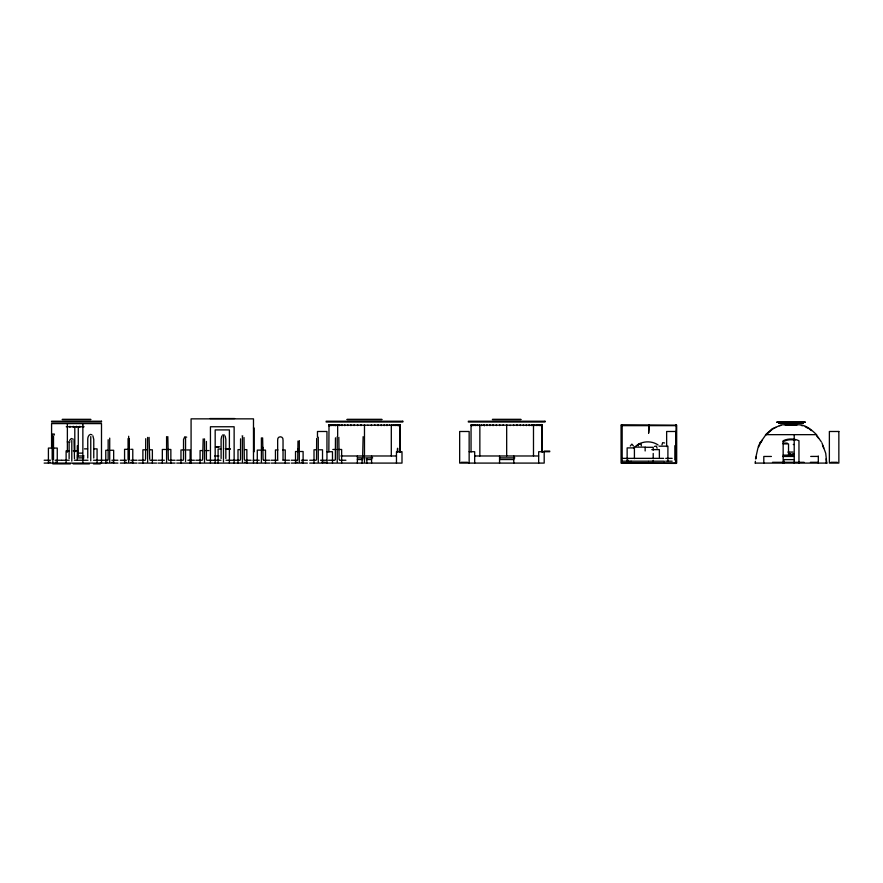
<?xml version="1.0" encoding="UTF-8"?>
<svg xmlns="http://www.w3.org/2000/svg" width="883" height="883" viewBox="0 0 883 883"><rect width="100%" height="100%" fill="white"/><g stroke="black" fill="none" stroke-linecap="round" stroke-linejoin="round"><path stroke-width="1.32" d="M360.915 425.176L361.081 425.176M367.935 425.407L367.869 425.176M510.065 425.176L510.164 425.584M108.168 439.723L108.134 459.933M240.573 438.84L240.529 459.458M503.2 424.701L503.266 425.407M627.934 463.089L628.122 460.153M630.296 446.003L631.886 444.105L633.464 446.003M641.301 445.738C642.184 442.769 637.383 442.769 638.266 445.738M657.095 448.244L656.411 446.114L654.469 446.412M755.517 458.774L757.978 447.858M755.98 458.84L756.267 456.787M316.666 438.376L316.533 459.613M145.739 438.674L145.585 459.138M335.474 437.847L335.33 459.458M357.637 425.176L357.692 425.176M371.445 425.584L371.401 424.701M513.63 425.584L513.586 424.701M531.4 425.176L531.941 424.767L531.941 425.584M531.378 425.176L531.93 424.767L531.93 425.584M361.004 425.65L361.004 424.701M364.48 424.701L364.48 462.03M506.699 425.176L506.643 425.176M400.363 425.407C397.24 425.639 398.973 424.337 398.189 425.584C401.765 424.039 397.549 426.257 400.187 424.767M541.665 425.176C540.606 426.842 541.897 422.471 542.14 425.65M297.99 441.047L297.726 460.087M496.445 425.584L496.378 424.701M517.041 425.584L516.963 424.701M297.968 448.619L297.792 450.142M520.341 425.584L520.242 424.701M221.799 435.992L221.103 439.237L221.103 458.509M203.167 438.873L202.615 459.458M363.134 436.666L362.582 459.458M758.166 446.842L760.484 441.908M758.596 447.03L760.881 442.162M347.88 425.584L347.759 424.701M523.509 425.584L523.387 424.701M69.569 440.407L71.269 438.531L73.289 439.193M760.197 442.836L765.914 434.657M761.212 442.041L762.437 439.933M357.626 425.584L357.56 424.701M499.756 424.701L499.712 425.584M638.431 444.535L640.197 443.73M541.687 425.584C540.473 424.315 540.959 425.694 540.164 425.176C541.467 425.639 542.648 424.237 541.732 425.584M329.69 424.701C327.041 426.114 332.163 424.778 329.006 424.701L328.851 451.964M399.535 425.407L400.363 424.933L399.778 424.701L399.789 451.964M471.136 424.767C471.809 426.246 470.893 424.039 471.379 425.65M328.94 424.767L328.774 425.407M766.301 434.657L772.415 429.226L775.771 427.361M765.495 434.767L772.161 428.818L781.543 424.811A11.236 2.472 -14.3 0 0 785.13 424.635L796.985 424.635A11.236 2.472 14.3 0 0 800.462 424.811C806.896 425.694 812.15 430.33 816.62 434.767M374.778 424.701L374.613 425.407M354.182 424.701L354.116 425.584M633.63 448.1L634.513 447.295M635.429 446.445C641.544 440.904 651.246 440.352 658.067 444.944M350.904 424.701L350.904 425.65M378.056 424.701L378.056 425.65M493.288 425.176L493.332 425.176M222.56 434.999L224.381 434.999M381.202 424.701L381.202 425.65M489.955 424.701L489.955 425.65M783.155 441.577L786.985 440.198A18.609 18.609 0 0 1 795.13 440.198M344.778 424.701L344.778 425.65M384.182 424.701L384.182 425.65M486.963 424.701L486.963 425.65M526.378 424.701L526.378 425.65M341.975 424.701L341.975 425.65M386.986 424.701L386.986 425.65M484.326 425.584L484.171 424.701L484.348 425.584M529.171 424.701L529.171 425.65M339.745 425.176L339.017 425.176L339.778 425.176M389.558 424.701L389.558 425.176M481.588 424.701L481.588 425.65M337.063 424.701L337.063 425.65M391.897 424.701L391.897 425.65M479.248 424.701L479.248 425.65M534.094 424.701L534.094 425.65M335.187 425.584L334.778 424.767L335.198 425.584M393.973 424.701L393.973 425.65M477.184 424.701L477.184 425.65M536.169 424.701L536.169 425.65M333.2 424.701L333.2 425.65M395.761 424.701L395.761 425.65M475.396 424.701L475.396 425.65M537.957 424.701L537.957 425.65M332.163 425.176C331.004 425.209 331.291 424.58 331.71 425.65M397.251 424.701L397.251 425.65M473.906 424.701L473.906 425.65M539.436 424.701L539.436 425.65M330.54 424.701L330.54 425.65M472.725 424.701L472.725 425.65M471.886 424.701L471.886 425.65M328.774 425.584L329.69 425.65M780.859 425.474L779.336 425.694M242.063 435.981L242.803 435.981M785.142 425.131L796.974 425.131M810.704 456.434L818.309 456.412M209.966 418.542L234.613 418.542M62.318 419.326L90.75 419.326M347.107 419.326L381.853 419.326M492.46 419.326L520.882 419.326M62.318 419.646L90.75 419.646M347.107 419.646L381.853 419.646M492.46 419.646L520.882 419.646M776.841 422.008L805.274 422.008M776.841 422.328L805.274 422.328M778.729 423.034L803.375 423.034M778.729 423.277L803.375 423.277M328.851 425.176L400.109 425.176L400.109 451.964M66.247 426.754L84.095 426.754M253.487 428.012L254.116 428.012L254.116 451.721L253.487 451.721M765.616 434.657L816.499 434.657M67.251 441.908L70.033 441.908M783.155 443.1L787.261 443.1M783.155 443.895L788.53 443.895L788.53 455.418M793.265 444.491L794.027 444.491M676.113 445.716L674.855 445.716L674.855 459.933L676.113 459.933M659.06 446.18L667.901 446.18L667.901 461.191M215.772 446.798L219.757 446.798M215.452 447.118L218.498 447.118M645.252 447.295L653.21 447.295L653.21 450.187M634.248 447.902L627.14 447.902L627.14 461.191M51.7 448.078L48.41 448.078L48.41 463.089M53.984 448.078L57.263 448.078L57.263 463.089M225.264 448.674L230.187 448.674M84.437 448.862L87.594 448.862M93.918 448.862L97.075 448.862L97.075 463.089M220.783 449.017L218.101 449.017L218.101 463.089M226.158 449.017L228.84 449.017M127.616 449.326L124.569 449.326L124.569 463.089M130.728 449.326L132.781 449.326L132.781 463.089M226.39 449.304L230.187 449.304M165.485 449.48L162.329 449.48L162.329 463.089M167.693 449.48L170.861 449.48L170.861 463.089M240.22 449.635L238.002 449.635L238.002 463.089M244.646 449.635L246.854 449.635L246.854 463.089M332.803 449.48L336.081 449.48M338.366 449.48L341.644 449.48L341.644 463.089M651.786 449.624L659.369 449.624L659.369 457.339M146.412 449.8L142.891 449.8L142.891 463.089M150 449.8L152.373 449.8L152.373 463.089M316.136 449.8L314.006 449.8L314.006 463.089M319.37 449.8L322.527 449.8L322.527 463.089M184.37 449.955L180.971 449.955L180.971 463.089M186.743 449.955L190.132 449.955L190.132 463.089M277.902 449.955L275.452 449.955L275.452 463.089M282.792 449.955L285.242 449.955L285.242 463.089M260.33 450.109L257.284 450.109L257.284 463.089M262.45 450.109L265.496 450.109L265.496 463.089M107.737 450.264L105.772 450.264L105.772 463.089M110.739 450.264L113.664 450.264L113.664 463.089M202.295 450.573L200.088 450.573L200.088 463.089M205.662 450.573L208.94 450.573M68.951 450.893L66.115 450.893L66.115 463.089M73.267 450.893L77.483 450.893M397.339 451.478L400.97 451.721M298.322 451.511L295.518 451.511L295.518 463.089M300.286 451.511L303.101 451.511L303.101 463.089M326.953 451.721L332.483 451.721L332.483 463.089M469.149 451.721L474.679 451.721L474.679 463.089M787.89 452.074L792.956 452.074M78.742 453.134L82.351 453.134M789.005 453.851L790.34 453.851M791.919 453.851L793.983 453.851M789.082 454.028L790.406 454.028M790.903 454.69L793.254 454.69M783.155 455.131L792.791 455.131M77.207 455.981L84.095 455.981M214.779 455.981L218.929 455.981M340.915 455.981L363.332 455.981M365.628 455.981L396.467 455.981M474.69 455.981L538.652 455.981M771.411 456.456L763.806 456.456L763.806 463.089M782.813 456.467L794.225 456.467M77.207 457.88L83.94 457.88M357.67 457.88L363.112 457.88M365.838 457.88L372.659 457.88M499.855 457.88L514.844 457.88M622.879 458.354L629.546 458.354M630.142 458.354L663.641 458.354M665.727 458.354L672.173 458.354M357.372 459.535L362.538 459.535M366.423 459.535L371.588 459.535M499.557 459.535L513.785 459.535M794.292 459.613L783.949 459.613L783.949 463.089M44.15 460.242L50.596 460.242M55.088 460.242L61.534 460.242M61.843 460.242L69.227 460.242M74.371 460.242L88.013 460.242M93.499 460.242L107.594 460.242M111.843 460.242L117.936 460.242M120.298 460.242L126.512 460.242M130.839 460.242L137.053 460.242M138.631 460.242L145.309 460.242M149.967 460.242L156.644 460.242M158.057 460.242L164.381 460.242M168.796 460.242L175.121 460.242M176.71 460.242L183.267 460.242M187.847 460.242L194.403 460.242M195.827 460.242L202.262 460.242M206.765 460.242L213.2 460.242M213.829 460.242L220.982 460.242M225.971 460.242L233.112 460.242M233.741 460.242L240.176 460.242M244.679 460.242L251.114 460.242M253.013 460.242L259.227 460.242M263.553 460.242L269.768 460.242M271.18 460.242L277.979 460.242M282.715 460.242L289.514 460.242M291.247 460.242L297.218 460.242M301.39 460.242L307.361 460.242M309.734 460.242L316.059 460.242M320.474 460.242L326.798 460.242M328.531 460.242L334.977 460.242M339.469 460.242L345.915 460.242M622.879 461.191L629.546 461.191M630.142 461.191L648.122 461.191M648.597 461.191L664.27 461.191L664.27 463.089M665.727 461.191L672.173 461.191M49.205 462.262L50.265 462.262M55.408 462.262L56.479 462.262M106.556 462.306L107.483 462.306M111.953 462.306L112.881 462.306M125.353 462.339L126.324 462.339M131.026 462.339L131.997 462.339M244.646 462.306L247.174 462.306M296.302 462.262L297.185 462.262M301.434 462.262L302.306 462.262M321.589 462.306L325.374 462.306M461.246 462.306L467.571 462.306M772.493 462.306L804.093 462.306M810.406 462.306L818.309 462.306M830.947 462.306L837.272 462.306M44.15 463.089L117.936 463.089M120.298 463.089L137.053 463.089M138.631 463.089L156.644 463.089M158.057 463.089L175.121 463.089M176.71 463.089L269.768 463.089M271.18 463.089L289.514 463.089M291.247 463.089L307.361 463.089M309.734 463.089L401.997 463.089L401.997 451.721L396.467 451.721L396.467 463.089M755.12 463.089L826.996 463.089M70.441 463.884L52.837 463.884L52.837 463.089M73.157 463.884L89.404 463.884M93.466 463.884L100.243 463.884L100.243 463.089M801.322 425.496L802.912 425.749M91.909 434.723C89.183 433.222 87.56 437.217 87.759 439.392L87.759 458.034M805.23 426.743L808.585 428.597M809.7 429.226L811.378 430.628M186.699 437.162L184.768 436.82L183.543 439.469L183.498 459.458M541.732 425.407L542.206 424.767M329.591 424.933L329.458 425.584L329.249 424.767M328.94 425.584L329.182 424.701L329.182 425.65M816.201 434.657L821.3 441.787M664.59 442.968L662.647 442.67L661.963 444.8M816.974 436.279L818.64 438.288M92.881 435.816L93.764 439.392L93.764 458.034M821.918 442.836L825.726 453.266L826.753 463.089M262.615 437.836L263.123 459.778M149.084 437.394L149.691 459.138M225.143 435.992L225.838 439.237L225.838 458.509M822.503 445.209L823.696 448.045M167.825 436.621L168.333 459.613M54.073 433.818L54.448 434.999M262.737 447.217L262.968 448.211M74.029 440.407L74.481 458.663M338.807 437.217L339.116 459.458M244.006 437.526L244.326 459.458M826.135 458.84L826.278 463.089M818.309 456.103L818.309 463.089M798.96 463.089L798.96 440.738C794.038 438.398 788.077 438.398 783.155 440.738L783.155 463.089M794.214 434.657L794.214 463.089M755.362 461.268L755.362 463.089M675.561 463.089L676.113 424.701L676.113 425.65L621.61 425.65L621.378 424.767L676.676 425.176L676.676 463.089L621.058 463.089L621.058 425.176L622.162 425.176L622.162 463.089M666.643 446.599L666.643 431.489L676.113 431.489L676.113 463.409L621.61 463.089M653.21 453.432L653.21 458.189M653.21 460.264L653.21 463.089M645.153 450.959L645.153 447.118L634.413 447.118L634.413 458.63M631.091 461.191L631.091 463.089M542.294 451.964L542.294 425.176L471.047 425.176L471.047 451.964M541.974 424.701L541.985 451.964M541.456 424.701L541.456 425.65M540.617 424.701L540.617 425.65M538.663 463.089L538.663 451.721L549.723 451.721L549.723 451.081L544.193 451.081L544.193 463.089L459.668 463.089L459.668 431.489L469.149 431.489L469.149 463.089M533.487 425.176L533.487 455.981M513.785 455.981L513.785 463.089M506.676 424.701L506.676 455.981M499.557 455.981L499.557 463.089M493.1 424.701L493.1 425.65M484.171 424.701L484.171 425.65M479.855 425.176L479.855 455.981M399.944 424.701L399.944 425.65M399.271 424.701L399.271 425.65M398.421 424.701L398.421 425.65M397.582 451.721L397.582 448.244L397.339 451.721M391.301 425.176L391.301 455.981M371.588 455.981L371.588 463.089M366.853 458.663L366.853 463.089M362.107 458.663L362.107 463.089M357.372 455.981L357.372 463.089M339.403 424.701L339.403 425.65M337.659 425.176L337.659 435.893M337.229 436.666L337.229 462.03M334.988 424.701L334.988 425.65M326.953 463.089L326.953 431.489L317.472 431.489L317.472 436.986M318.266 437.251L318.266 462.074M299.304 440.584L299.304 462.206M283.035 459.458L283.035 440.187C283.631 435.661 277.063 435.661 277.659 440.187L277.659 459.458M261.39 437.836L261.39 462.118M253.487 463.089L253.487 418.851L191.081 418.851L191.081 463.089M242.428 436.986L242.428 462.03M234.138 463.089L234.138 426.754L210.441 426.754L210.441 463.089M229.392 463.089L229.392 429.911L215.176 429.911L215.176 463.089M223.476 435.992L223.476 461.754M206.412 441.445L206.412 459.458M204.514 438.873L204.514 462.03M185.551 438.167L185.551 461.478M166.589 436.621L166.589 462.074M147.638 437.394L147.638 461.93M129.282 438.597L129.282 459.778M128.675 436.257L128.675 462.118M128.068 438.597L128.068 459.778M109.713 438.1L109.713 462.162M101.501 463.089L101.501 423.597L51.578 423.597L51.578 448.111M90.761 436.588L90.761 460.849M83.123 426.279L83.123 427.229M82.859 423.597L82.859 463.089M79.834 426.279L79.834 427.229M78.278 426.754L78.278 455.981M77.329 445.716L77.329 459.933M76.534 426.279L76.534 426.986M74.801 426.754L74.801 451.997M73.245 426.279L73.245 427.229M71.799 440.407L71.799 461.125M69.956 426.279L69.956 427.229M69.117 442.869L69.117 458.663M67.373 423.597L67.373 452.195M53.51 436.39L53.51 459.458M52.837 433.818L52.837 462.03M52.174 436.39L52.174 459.458M399.734 425.176L399.734 425.176M622.085 425.176C621.5 426.599 621.5 423.741 622.085 425.176M101.501 421.224L51.578 421.224L51.578 422.008L101.501 422.008L101.501 421.224M402.791 421.224L326.169 421.224L326.169 422.008L402.791 422.008L402.791 421.224M544.988 421.224L468.354 421.224L468.354 422.008L544.988 422.008L544.988 421.224M649.104 425.176L648.63 433.067L649.104 425.176M838.85 431.489L829.369 431.489L829.369 463.089L838.85 463.089L838.85 431.489"/></g></svg>
